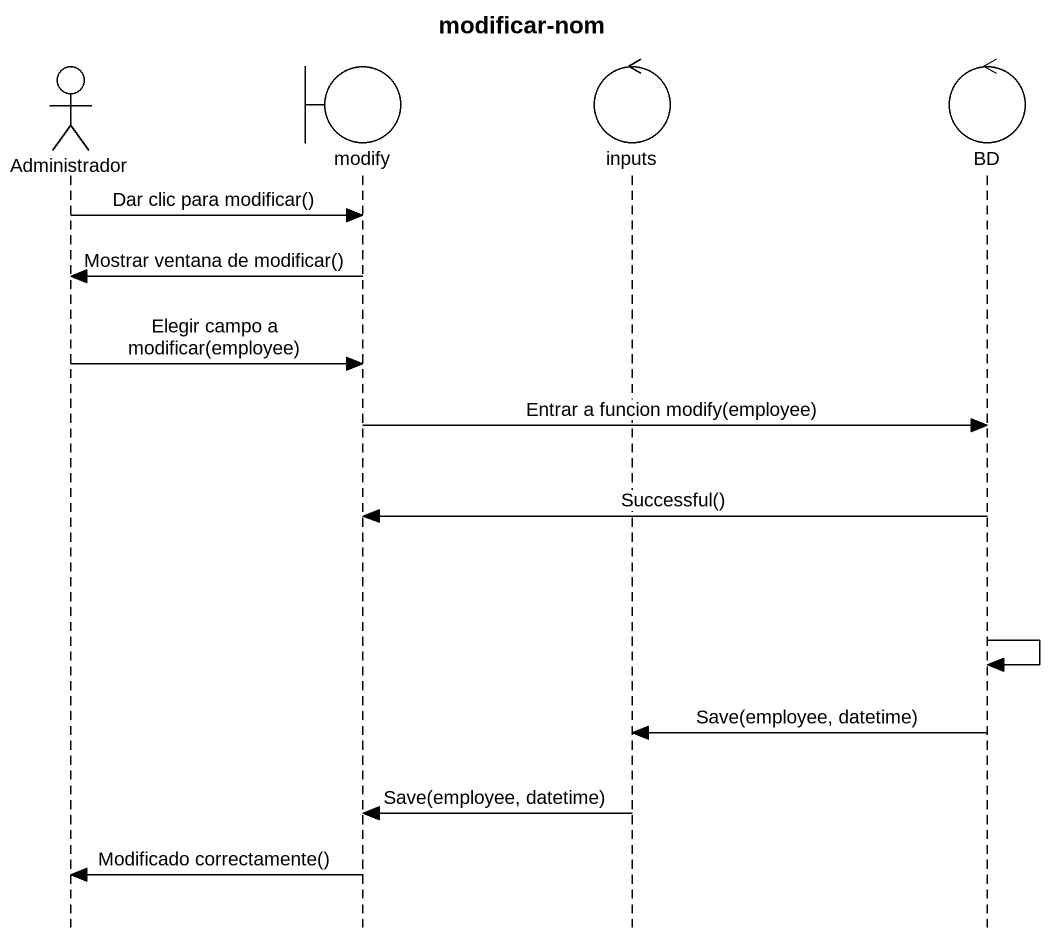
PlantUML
@startuml
title modificar-nom
hide footbox
actor Administrador
boundary modify
control inputs
control BD

Administrador -> modify : Dar clic para modificar()
modify -> Administrador : Mostrar ventana de modificar()
Administrador -> modify : Elegir campo a modificar(employee)
modify -> BD : Entrar a funcion modify(employee)
BD -> modify : Successful()
BD -> BD
BD -> inputs : Save(employee, datetime)
inputs -> modify : Save(employee, datetime)
modify -> Administrador : Modificado correctamente()
@enduml
